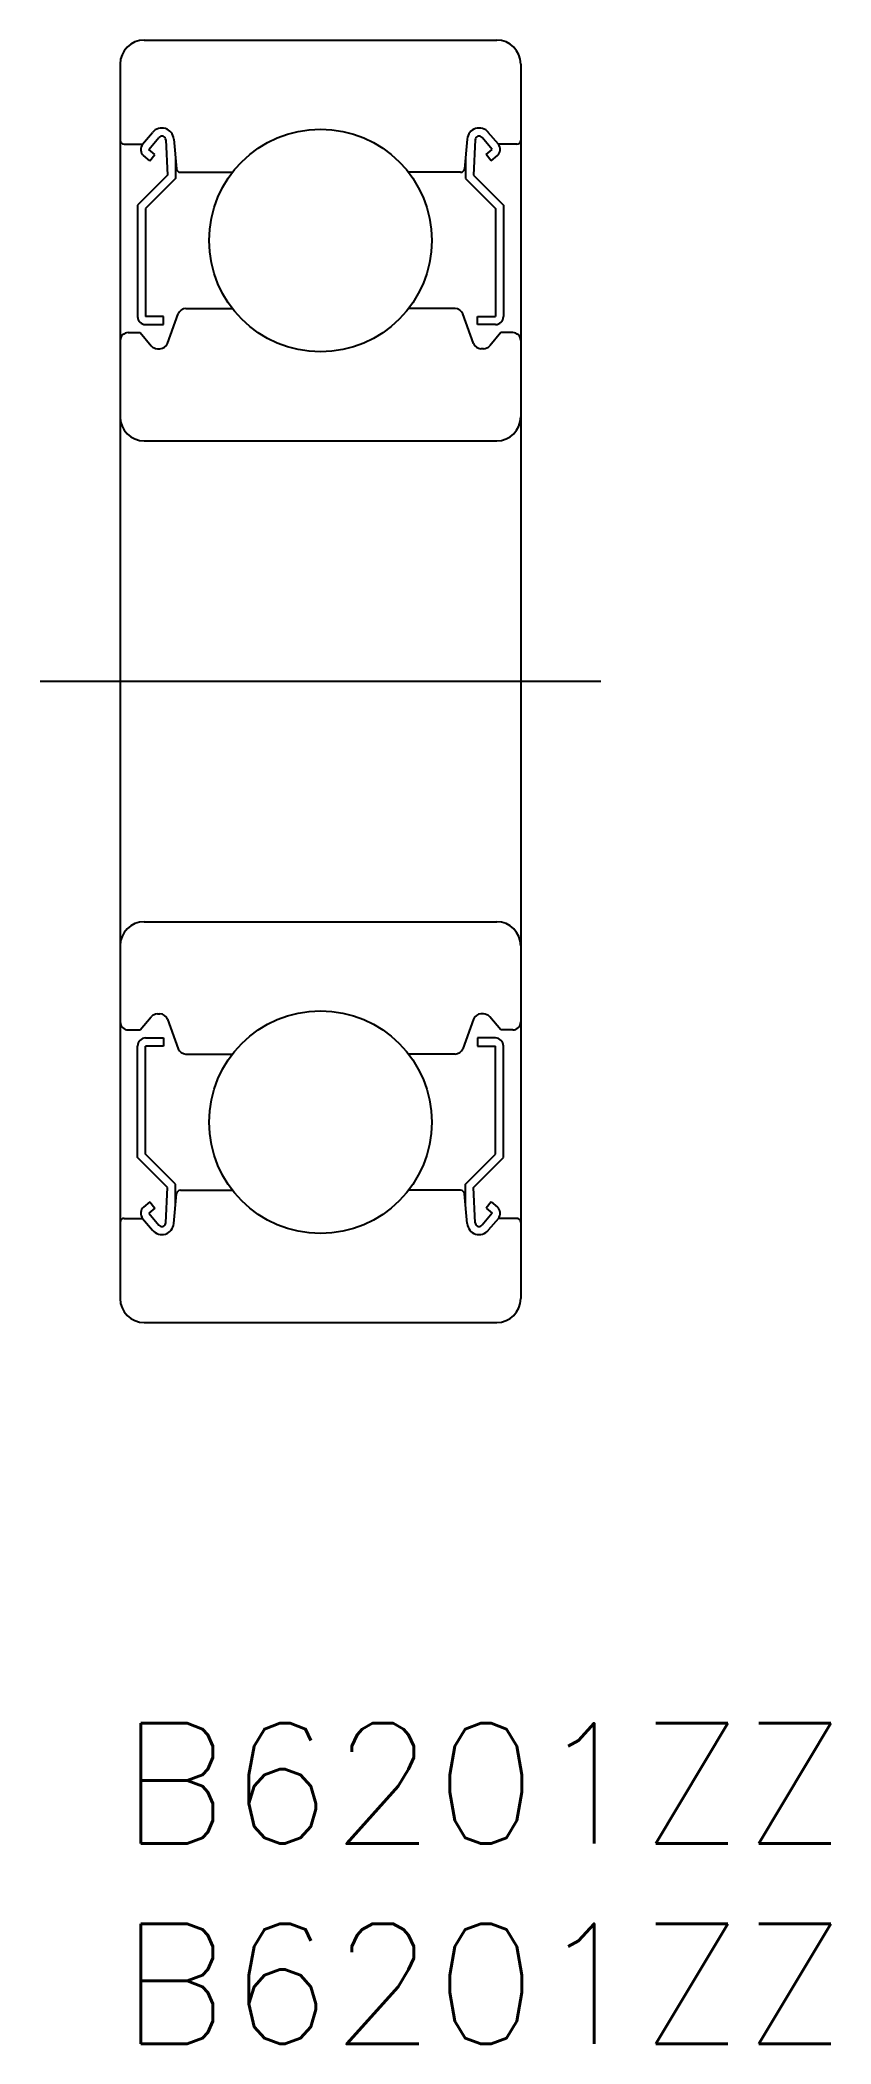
# Model space of a CAD drawing. Extents: x -2 to 17.7, y -8 to 42.
import ezdxf

# ---------------------------------------------------------------- set-up
doc = ezdxf.new("R2010")
doc.units = 0
doc.header["$LTSCALE"] = 0.5
doc.linetypes.add('CENTER', pattern=[50.8, 31.75, -6.35, 6.35, -6.35])
for name, color, linetype in [('MSM_CENTER', 1, 'CENTER'), ('MSM_CONTINUOUS', 7, 'CONTINUOUS'), ('MSM_PART_NUMBER', 7, 'CONTINUOUS')]:
    doc.layers.add(name, color=color, linetype=linetype)
doc.styles.get("Standard").update_dxf_attribs({"font": 'txt.shx', "height": 3, "bigfont": 'bigfont.shx'})

# ---------------------------------------------------------------- blocks, each defined once
blk = doc.blocks.new('*U2')
at = {"layer": 'MSM_PART_NUMBER'}
blk.add_text('B6201ZZ', height=3, dxfattribs=at).set_placement((0, -3))
blk = doc.blocks.new('*U3')
at = {"layer": 'MSM_PART_NUMBER'}
blk.add_text('B6201ZZ', height=3, dxfattribs=at).set_placement((0, -8))

msp = doc.modelspace()

# ---------------------------------------------------------------- linework, layer by layer
at = {"layer": 'MSM_CENTER'}
msp.add_line((-2, 26), (12, 26), dxfattribs=at)
at = {"layer": 'MSM_CONTINUOUS'}
for p, q in [((0.6, 42), (9.4, 42)), ((0, 41.4), (0, 10.6)), ((10, 41.4), (10, 10.6)), ((0.56, 39.4), (0.81, 39.697)), ((0.713, 39.271), (0.963, 39.569)), ((1.14, 39.51), (1.183, 38.633)), ((1.338, 39.531), (1.403, 38.791)), ((8.662, 39.531), (8.597, 38.791)), ((8.86, 39.51), (8.817, 38.633)), ((9.287, 39.271), (9.037, 39.569)), ((9.44, 39.4), (9.19, 39.697)), ((0.1, 39.4), (0.56, 39.4)), ((0.738, 38.99), (0.585, 39.118)), ((0.866, 39.143), (0.713, 39.271)), ((0.738, 38.99), (0.866, 39.143)), ((1.383, 39.02), (1.383, 38.55)), ((8.617, 39.02), (8.617, 38.55)), ((9.134, 39.143), (9.287, 39.271)), ((9.262, 38.99), (9.134, 39.143)), ((9.262, 38.99), (9.415, 39.118)), ((9.9, 39.4), (9.44, 39.4)), ((1.183, 38.633), (0.433, 37.883)), ((1.383, 38.55), (0.633, 37.8)), ((1.503, 38.7), (2.803, 38.7)), ((8.497, 38.7), (7.197, 38.7)), ((8.617, 38.55), (9.367, 37.8)), ((8.817, 38.633), (9.567, 37.883)), ((0.433, 37.883), (0.433, 35.1)), ((0.633, 37.8), (0.633, 35.1)), ((9.367, 37.8), (9.367, 35.1)), ((9.567, 37.883), (9.567, 35.1)), ((1.083, 35.1), (0.633, 35.1)), ((1.083, 34.9), (1.083, 35.1)), ((1.182, 34.432), (1.45, 35.168)), ((1.638, 35.3), (2.803, 35.3)), ((8.362, 35.3), (7.197, 35.3)), ((8.818, 34.432), (8.55, 35.168)), ((8.917, 34.9), (8.917, 35.1)), ((8.917, 35.1), (9.367, 35.1)), ((0.2, 34.7), (0.5, 34.7)), ((0.5, 34.7), (0.776, 34.371)), ((0.633, 34.9), (1.083, 34.9)), ((9.367, 34.9), (8.917, 34.9)), ((9.5, 34.7), (9.224, 34.371)), ((9.8, 34.7), (9.5, 34.7)), ((0.929, 34.3), (0.994, 34.3)), ((9.071, 34.3), (9.006, 34.3)), ((0.6, 32), (9.4, 32)), ((0.6, 20), (9.4, 20)), ((0.5, 17.3), (0.776, 17.629)), ((0.929, 17.7), (0.994, 17.7)), ((1.182, 17.568), (1.45, 16.832)), ((8.818, 17.568), (8.55, 16.832)), ((9.071, 17.7), (9.006, 17.7)), ((9.5, 17.3), (9.224, 17.629)), ((0.2, 17.3), (0.5, 17.3)), ((0.633, 17.1), (1.083, 17.1)), ((1.083, 17.1), (1.083, 16.9)), ((8.917, 17.1), (8.917, 16.9)), ((9.367, 17.1), (8.917, 17.1)), ((9.8, 17.3), (9.5, 17.3)), ((0.433, 14.117), (0.433, 16.9)), ((0.633, 14.2), (0.633, 16.9)), ((1.083, 16.9), (0.633, 16.9)), ((1.638, 16.7), (2.803, 16.7)), ((8.362, 16.7), (7.197, 16.7)), ((8.917, 16.9), (9.367, 16.9)), ((9.367, 14.2), (9.367, 16.9)), ((9.567, 14.117), (9.567, 16.9)), ((1.183, 13.367), (0.433, 14.117)), ((1.383, 13.45), (0.633, 14.2)), ((8.617, 13.45), (9.367, 14.2)), ((8.817, 13.367), (9.567, 14.117)), ((0.738, 13.01), (0.585, 12.882)), ((0.738, 13.01), (0.866, 12.857)), ((1.14, 12.49), (1.183, 13.367)), ((1.338, 12.469), (1.403, 13.209)), ((1.383, 12.98), (1.383, 13.45)), ((1.503, 13.3), (2.803, 13.3)), ((8.497, 13.3), (7.197, 13.3)), ((8.662, 12.469), (8.597, 13.209)), ((8.617, 12.98), (8.617, 13.45)), ((8.86, 12.49), (8.817, 13.367)), ((9.262, 13.01), (9.134, 12.857)), ((9.262, 13.01), (9.415, 12.882)), ((0.1, 12.6), (0.56, 12.6)), ((0.56, 12.6), (0.81, 12.303)), ((0.866, 12.857), (0.713, 12.729)), ((0.713, 12.729), (0.963, 12.431)), ((9.287, 12.729), (9.037, 12.431)), ((9.134, 12.857), (9.287, 12.729)), ((9.44, 12.6), (9.19, 12.303)), ((9.9, 12.6), (9.44, 12.6)), ((0.6, 10), (9.4, 10)), ((3, 10), (3, 10)), ((5, 10), (5, 10))]:
    msp.add_line(p, q, dxfattribs=at)
for centre in [(5, 37), (5, 15)]:
    msp.add_circle(centre, 2.778, dxfattribs=at)
for centre, radius, start, end in [((0.6, 41.4), 0.6, 90, 180), ((9.4, 41.4), 0.6, 0, 90), ((1.039, 39.505), 0.3, 4.9968, 140.0012), ((1.04, 39.505), 0.1, 2.8198, 140.0002), ((8.961, 39.505), 0.3, 39.9988, 175.0032), ((8.96, 39.505), 0.1, 39.9998, 177.1802), ((0.1, 39.5), 0.1, 180, 270), ((0.713, 39.271), 0.2, 140.0012, 230.087), ((9.287, 39.271), 0.2, 309.913, 39.9988), ((9.9, 39.5), 0.1, 270, 360), ((1.503, 38.8), 0.1, 184.9968, 270), ((8.497, 38.8), 0.1, 270, 355.0032), ((0.633, 35.1), 0.2, 180, 270), ((1.638, 35.1), 0.2, 90, 159.9916), ((8.362, 35.1), 0.2, 20.0084, 90), ((9.367, 35.1), 0.2, 270, 360), ((0.2, 34.5), 0.2, 90, 180), ((9.8, 34.5), 0.2, 360, 90), ((0.929, 34.5), 0.2, 219.9952, 270), ((0.994, 34.5), 0.2, 270, 339.9916), ((9.006, 34.5), 0.2, 200.0084, 270), ((9.071, 34.5), 0.2, 270, 320.0048), ((0.6, 32.6), 0.6, 180, 270), ((9.4, 32.6), 0.6, 270, 0), ((0.6, 19.4), 0.6, 90, 180), ((9.4, 19.4), 0.6, 0, 90), ((0.2, 17.5), 0.2, 180, 270), ((0.929, 17.5), 0.2, 90, 140.0048), ((0.994, 17.5), 0.2, 20.0084, 90), ((9.006, 17.5), 0.2, 90, 159.9916), ((9.071, 17.5), 0.2, 39.9952, 90), ((9.8, 17.5), 0.2, 270, 0), ((0.633, 16.9), 0.2, 90, 180), ((9.367, 16.9), 0.2, 0, 90), ((1.638, 16.9), 0.2, 200.0084, 270), ((8.362, 16.9), 0.2, 270, 339.9916), ((1.503, 13.2), 0.1, 90, 175.0032), ((8.497, 13.2), 0.1, 4.9968, 90), ((0.1, 12.5), 0.1, 90, 180), ((0.713, 12.729), 0.2, 129.913, 219.9988), ((9.287, 12.729), 0.2, 320.0012, 50.087), ((9.9, 12.5), 0.1, 0, 90), ((1.039, 12.495), 0.3, 219.9988, 355.0032), ((1.04, 12.495), 0.1, 219.9998, 357.1802), ((8.961, 12.495), 0.3, 184.9968, 320.0012), ((8.96, 12.495), 0.1, 182.8198, 320.0002), ((0.6, 10.6), 0.6, 180, 270), ((9.4, 10.6), 0.6, 270, 0)]:
    msp.add_arc(centre, radius, start, end, dxfattribs=at)

# ---------------------------------------------------------------- block references
for name in ['*U2', '*U3']:
    msp.add_blockref(name, (0, 0), dxfattribs=at)

doc.saveas('drawing.dxf')
